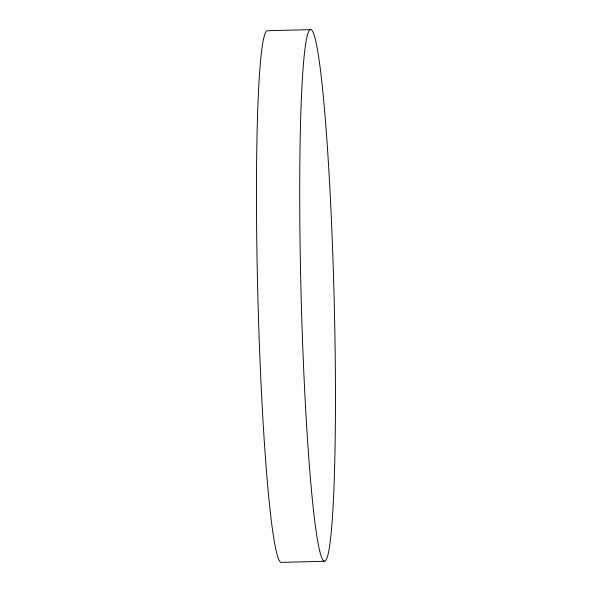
<?xml version="1.0" encoding="UTF-8"?>
<svg xmlns="http://www.w3.org/2000/svg" width="592" height="592" viewBox="0 0 592 592"><rect width="100%" height="100%" fill="white"/><g stroke="black" fill="none" stroke-linecap="round" stroke-linejoin="round"><path stroke-width="0.89" d="M310.682 29.6L267.369 30.762A265.919 16.465 88.5 0 0 257.816 294.749A265.919 16.465 88.5 0 0 281.318 562.4L324.631 561.238A265.919 16.465 88.5 0 0 328.479 164.095A265.919 16.465 88.5 0 0 299.863 160.928A265.919 16.465 88.5 0 0 324.631 561.238"/></g></svg>
